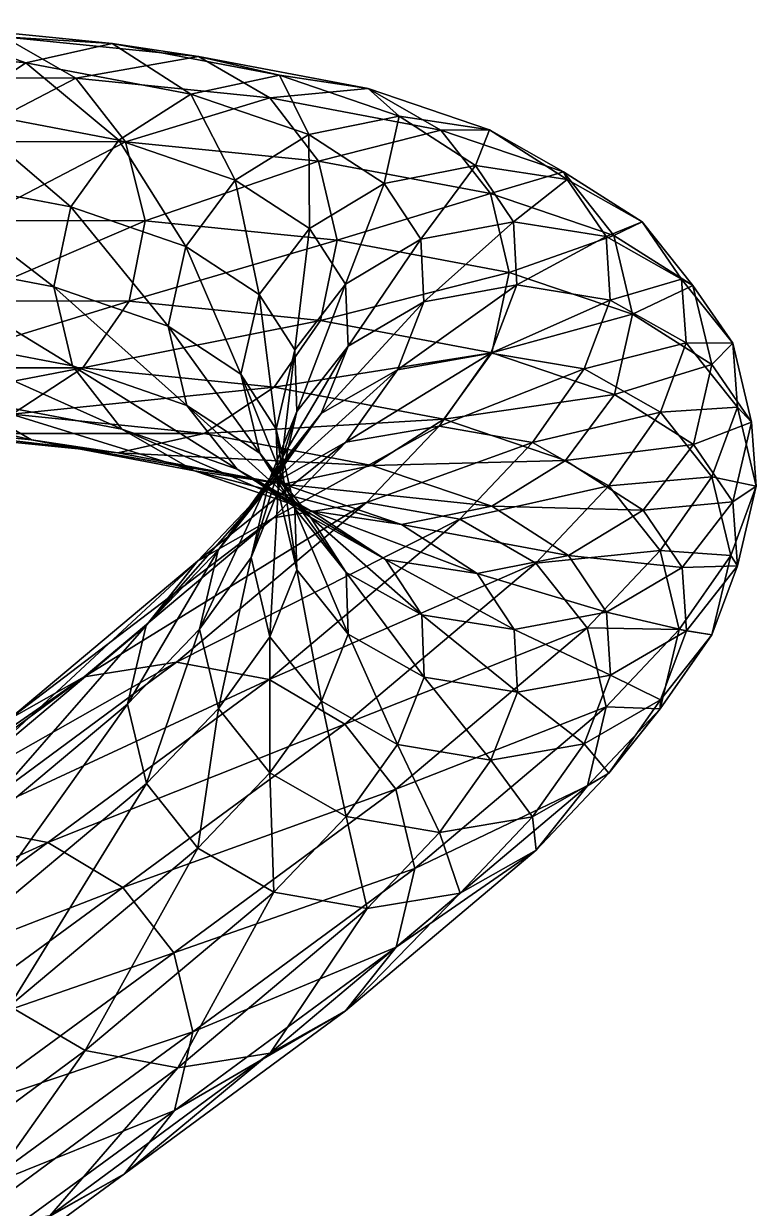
# Model space of a CAD drawing. Extents: x -22.3 to -17.22, y -32.43 to -24.22.
# Drawn here: x -18.915 to -17.219, y -26.959 to -24.217 of the extents above; entities that cross this region are included whole.
import ezdxf

# ---------------------------------------------------------------- set-up
doc = ezdxf.new("R2010")
doc.units = 0

msp = doc.modelspace()

# ---------------------------------------------------------------- linework, layer by layer
at = {"layer": 'Assistant_3D0', "color": 247}
for points in [[(-19.36492, -24.26116, 1.29302), (-18.90966, -24.30737, 2.57287), (-19.16369, -24.21661, 1.22485)], [(-18.71008, -24.26269, 2.49993), (-19.16369, -24.21661, 1.22485), (-18.90966, -24.30737, 2.57287)], [(-19.16369, -24.21661, 1.22485), (-18.71008, -24.26269, 2.49993), (-18.96105, -24.24719, 1.15478)], [(-18.90966, -24.30737, 2.57287), (-19.36492, -24.26116, 1.29302), (-19.07135, -24.41479, 2.62817)], [(-18.79376, -24.34301, 1.09472), (-19.19232, -24.34216, -0.17395), (-18.96105, -24.24719, 1.15478)], [(-18.96105, -24.24719, 1.15478), (-18.50994, -24.29284, 2.42303), (-18.79376, -24.34301, 1.09472)], [(-18.50994, -24.29284, 2.42303), (-18.96105, -24.24719, 1.15478), (-18.71008, -24.26269, 2.49993)], [(-18.90966, -24.30737, 2.57287), (-18.52783, -24.37988, 3.73876), (-18.71008, -24.26269, 2.49993)], [(-18.32305, -24.33599, 3.68121), (-18.71008, -24.26269, 2.49993), (-18.52783, -24.37988, 3.73876)], [(-18.71008, -24.26269, 2.49993), (-18.32305, -24.33599, 3.68121), (-18.50994, -24.29284, 2.42303)], [(-18.34503, -24.38848, 2.35583), (-18.79376, -24.34301, 1.09472), (-18.50994, -24.29284, 2.42303)], [(-18.50994, -24.29284, 2.42303), (-18.11779, -24.367, 3.61865), (-18.34503, -24.38848, 2.35583)], [(-18.11779, -24.367, 3.61865), (-18.50994, -24.29284, 2.42303), (-18.32305, -24.33599, 3.68121)], [(-19.07135, -24.41479, 2.62817), (-18.69427, -24.48657, 3.78039), (-18.90966, -24.30737, 2.57287)], [(-18.52783, -24.37988, 3.73876), (-18.90966, -24.30737, 2.57287), (-18.69427, -24.48657, 3.78039)], [(-19.19232, -24.34216, -0.17395), (-18.79376, -24.34301, 1.09472), (-19.07586, -24.48919, -0.20996)], [(-18.67907, -24.48992, 1.05169), (-19.07586, -24.48919, -0.20996), (-18.79376, -24.34301, 1.09472)], [(-18.79376, -24.34301, 1.09472), (-18.34503, -24.38848, 2.35583), (-18.67907, -24.48992, 1.05169)], [(-18.52783, -24.37988, 3.73876), (-18.25494, -24.47344, 4.90155), (-18.32305, -24.33599, 3.68121)], [(-18.04602, -24.43072, 4.8587), (-18.32305, -24.33599, 3.68121), (-18.25494, -24.47344, 4.90155)], [(-18.32305, -24.33599, 3.68121), (-18.04602, -24.43072, 4.8587), (-18.11779, -24.367, 3.61865)], [(-18.69427, -24.48657, 3.78039), (-18.42504, -24.57916, 4.9306), (-18.52783, -24.37988, 3.73876)], [(-18.25494, -24.47344, 4.90155), (-18.52783, -24.37988, 3.73876), (-18.42504, -24.57916, 4.9306)], [(-17.94921, -24.46325, 3.56237), (-18.34503, -24.38848, 2.35583), (-18.11779, -24.367, 3.61865)], [(-18.11779, -24.367, 3.61865), (-17.83679, -24.46264, 4.80981), (-17.94921, -24.46325, 3.56237)], [(-17.83679, -24.46264, 4.80981), (-18.11779, -24.367, 3.61865), (-18.04602, -24.43072, 4.8587)], [(-18.23272, -24.53503, 2.30572), (-18.67907, -24.48992, 1.05169), (-18.34503, -24.38848, 2.35583)], [(-18.34503, -24.38848, 2.35583), (-17.94921, -24.46325, 3.56237), (-18.23272, -24.53503, 2.30572)], [(-19.17932, -24.56939, 2.66046), (-18.8059, -24.64044, 3.80255), (-19.07135, -24.41479, 2.62817)], [(-18.69427, -24.48657, 3.78039), (-19.07135, -24.41479, 2.62817), (-18.8059, -24.64044, 3.80255)], [(-18.25494, -24.47344, 4.90155), (-18.08093, -24.5863, 6.0614), (-18.04602, -24.43072, 4.8587)], [(-17.86907, -24.54467, 6.03234), (-18.04602, -24.43072, 4.8587), (-18.08093, -24.5863, 6.0614)], [(-18.04602, -24.43072, 4.8587), (-17.86907, -24.54467, 6.03234), (-17.83679, -24.46264, 4.80981)], [(-17.83483, -24.61016, 3.51837), (-18.23272, -24.53503, 2.30572), (-17.94921, -24.46325, 3.56237)], [(-17.6654, -24.55957, 4.76385), (-17.94921, -24.46325, 3.56237), (-17.83679, -24.46264, 4.80981)], [(-17.94921, -24.46325, 3.56237), (-17.6654, -24.55957, 4.76385), (-17.83483, -24.61016, 3.51837)], [(-17.65692, -24.57763, 5.99645), (-17.83679, -24.46264, 4.80981), (-17.86907, -24.54467, 6.03234)], [(-17.83679, -24.46264, 4.80981), (-17.65692, -24.57763, 5.99645), (-17.6654, -24.55957, 4.76385)], [(-19.07586, -24.48919, -0.20996), (-18.67907, -24.48992, 1.05169), (-19.02893, -24.6723, -0.22436)], [(-18.63385, -24.67272, 1.03143), (-19.02893, -24.6723, -0.22436), (-18.67907, -24.48992, 1.05169)], [(-18.8059, -24.64044, 3.80255), (-18.53942, -24.73248, 4.94305), (-18.69427, -24.48657, 3.78039)], [(-18.42504, -24.57916, 4.9306), (-18.69427, -24.48657, 3.78039), (-18.53942, -24.73248, 4.94305)], [(-18.67907, -24.48992, 1.05169), (-18.23272, -24.53503, 2.30572), (-18.63385, -24.67272, 1.03143)], [(-18.42504, -24.57916, 4.9306), (-18.25366, -24.69104, 6.07818), (-18.25494, -24.47344, 4.90155)], [(-18.08093, -24.5863, 6.0614), (-18.25494, -24.47344, 4.90155), (-18.25366, -24.69104, 6.07818)], [(-18.18957, -24.71752, 2.27917), (-18.63385, -24.67272, 1.03143), (-18.23272, -24.53503, 2.30572)], [(-18.23272, -24.53503, 2.30572), (-17.83483, -24.61016, 3.51837), (-18.18957, -24.71752, 2.27917)], [(-18.08093, -24.5863, 6.0614), (-17.99542, -24.71588, 7.21777), (-17.86907, -24.54467, 6.03234)], [(-17.78118, -24.67535, 7.20147), (-17.86907, -24.54467, 6.03234), (-17.99542, -24.71588, 7.21777)], [(-17.86907, -24.54467, 6.03234), (-17.78118, -24.67535, 7.20147), (-17.65692, -24.57763, 5.99645)], [(-19.21691, -24.75482, 2.66448), (-18.84527, -24.82562, 3.80102), (-19.17932, -24.56939, 2.66046)], [(-18.8059, -24.64044, 3.80255), (-19.17932, -24.56939, 2.66046), (-18.84527, -24.82562, 3.80102)], [(-17.54937, -24.70697, 4.7257), (-17.83483, -24.61016, 3.51837), (-17.6654, -24.55957, 4.76385)], [(-17.6654, -24.55957, 4.76385), (-17.48333, -24.67535, 5.96014), (-17.54937, -24.70697, 4.7257)], [(-17.48333, -24.67535, 5.96014), (-17.6654, -24.55957, 4.76385), (-17.65692, -24.57763, 5.99645)], [(-18.53942, -24.73248, 4.94305), (-18.36987, -24.84368, 6.08154), (-18.42504, -24.57916, 4.9306)], [(-18.25366, -24.69104, 6.07818), (-18.42504, -24.57916, 4.9306), (-18.36987, -24.84368, 6.08154)], [(-18.25366, -24.69104, 6.07818), (-18.17004, -24.81964, 7.22308), (-18.08093, -24.5863, 6.0614)], [(-17.99542, -24.71588, 7.21777), (-18.08093, -24.5863, 6.0614), (-18.17004, -24.81964, 7.22308)], [(-17.56726, -24.70959, 7.17755), (-17.65692, -24.57763, 5.99645), (-17.78118, -24.67535, 7.20147)], [(-17.65692, -24.57763, 5.99645), (-17.56726, -24.70959, 7.17755), (-17.48333, -24.67535, 5.96014)], [(-17.79156, -24.79266, 3.49255), (-18.18957, -24.71752, 2.27917), (-17.83483, -24.61016, 3.51837)], [(-17.83483, -24.61016, 3.51837), (-17.54937, -24.70697, 4.7257), (-17.79156, -24.79266, 3.49255)], [(-18.84527, -24.82562, 3.80102), (-18.5802, -24.91729, 4.93634), (-18.8059, -24.64044, 3.80255)], [(-18.53942, -24.73248, 4.94305), (-18.8059, -24.64044, 3.80255), (-18.5802, -24.91729, 4.93634)], [(-19.02893, -24.6723, -0.22436), (-18.63385, -24.67272, 1.03143), (-19.06469, -24.85858, -0.21307)], [(-18.67071, -24.859, 1.03955), (-19.06469, -24.85858, -0.21307), (-18.63385, -24.67272, 1.03143)], [(-18.63385, -24.67272, 1.03143), (-18.18957, -24.71752, 2.27917), (-18.67071, -24.859, 1.03955)], [(-17.99542, -24.71588, 7.21777), (-17.98858, -24.86059, 8.37023), (-17.78118, -24.67535, 7.20147)], [(-17.77325, -24.82116, 8.36596), (-17.78118, -24.67535, 7.20147), (-17.98858, -24.86059, 8.37023)], [(-17.78118, -24.67535, 7.20147), (-17.77325, -24.82116, 8.36596), (-17.56726, -24.70959, 7.17755)], [(-17.39227, -24.80804, 7.1502), (-17.48333, -24.67535, 5.96014), (-17.56726, -24.70959, 7.17755)], [(-17.36614, -24.82312, 5.92761), (-17.54937, -24.70697, 4.7257), (-17.48333, -24.67535, 5.96014)], [(-17.48333, -24.67535, 5.96014), (-17.39227, -24.80804, 7.1502), (-17.36614, -24.82312, 5.92761)], [(-18.36987, -24.84368, 6.08154), (-18.28759, -24.97143, 7.2182), (-18.25366, -24.69104, 6.07818)], [(-18.17004, -24.81964, 7.22308), (-18.25366, -24.69104, 6.07818), (-18.28759, -24.97143, 7.2182)], [(-17.50579, -24.88946, 4.70043), (-17.79156, -24.79266, 3.49255), (-17.54937, -24.70697, 4.7257)], [(-17.55786, -24.85638, 8.35321), (-17.56726, -24.70959, 7.17755), (-17.77325, -24.82116, 8.36596)], [(-17.56726, -24.70959, 7.17755), (-17.55786, -24.85638, 8.35321), (-17.39227, -24.80804, 7.1502)], [(-17.54937, -24.70697, 4.7257), (-17.36614, -24.82312, 5.92761), (-17.50579, -24.88946, 4.70043)], [(-18.22772, -24.90356, 2.28363), (-18.67071, -24.859, 1.03955), (-18.18957, -24.71752, 2.27917)], [(-18.5802, -24.91729, 4.93634), (-18.41204, -25.02801, 6.07006), (-18.53942, -24.73248, 4.94305)], [(-18.36987, -24.84368, 6.08154), (-18.53942, -24.73248, 4.94305), (-18.41204, -25.02801, 6.07006)], [(-18.18957, -24.71752, 2.27917), (-17.79156, -24.79266, 3.49255), (-18.22772, -24.90356, 2.28363)], [(-18.17004, -24.81964, 7.22308), (-18.1643, -24.96319, 8.36535), (-17.99542, -24.71588, 7.21777)], [(-17.98858, -24.86059, 8.37023), (-17.99542, -24.71588, 7.21777), (-18.1643, -24.96319, 8.36535)], [(-18.84527, -24.82562, 3.80102), (-19.21691, -24.75482, 2.66448), (-18.80212, -25.00872, 3.77575)], [(-19.17419, -24.93792, 2.63867), (-18.80212, -25.00872, 3.77575), (-19.21691, -24.75482, 2.66448)], [(-17.83117, -24.97857, 3.49139), (-18.22772, -24.90356, 2.28363), (-17.79156, -24.79266, 3.49255)], [(-17.79156, -24.79266, 3.49255), (-17.50579, -24.88946, 4.70043), (-17.83117, -24.97857, 3.49139)], [(-18.28759, -24.97143, 7.2182), (-18.28271, -25.11431, 8.35241), (-18.17004, -24.81964, 7.22308)], [(-18.1643, -24.96319, 8.36535), (-18.17004, -24.81964, 7.22308), (-18.28271, -25.11431, 8.35241)], [(-17.83374, -24.97955, 9.52471), (-17.77325, -24.82116, 8.36596), (-18.04992, -25.0177, 9.51855)], [(-17.98858, -24.86059, 8.37023), (-18.04992, -25.0177, 9.51855), (-17.77325, -24.82116, 8.36596)], [(-17.77325, -24.82116, 8.36596), (-17.83374, -24.97955, 9.52471), (-17.55786, -24.85638, 8.35321)], [(-17.38189, -24.95593, 8.3341), (-17.39227, -24.80804, 7.1502), (-17.55786, -24.85638, 8.35321)], [(-17.39227, -24.80804, 7.1502), (-17.38189, -24.95593, 8.3341), (-17.2741, -24.95635, 7.1231)], [(-17.2741, -24.95635, 7.1231), (-17.36614, -24.82312, 5.92761), (-17.39227, -24.80804, 7.1502)], [(-18.5802, -24.91729, 4.93634), (-18.84527, -24.82562, 3.80102), (-18.53704, -25.10052, 4.91162)], [(-18.80212, -25.00872, 3.77575), (-18.53704, -25.10052, 4.91162), (-18.84527, -24.82562, 3.80102)], [(-18.41204, -25.02801, 6.07006), (-18.33032, -25.15551, 7.20202), (-18.36987, -24.84368, 6.08154)], [(-18.28759, -24.97143, 7.2182), (-18.36987, -24.84368, 6.08154), (-18.33032, -25.15551, 7.20202)], [(-17.32244, -25.00579, 5.90307), (-17.50579, -24.88946, 4.70043), (-17.36614, -24.82312, 5.92761)], [(-17.36614, -24.82312, 5.92761), (-17.2741, -24.95635, 7.1231), (-17.32244, -25.00579, 5.90307)], [(-19.06469, -24.85858, -0.21307), (-18.67071, -24.859, 1.03955), (-19.17248, -25.01318, -0.17968)], [(-18.77825, -25.01361, 1.07263), (-19.17248, -25.01318, -0.17968), (-18.67071, -24.859, 1.03955)], [(-18.67071, -24.859, 1.03955), (-18.22772, -24.90356, 2.28363), (-18.77825, -25.01361, 1.07263)], [(-18.04992, -25.0177, 9.51855), (-17.98858, -24.86059, 8.37023), (-18.22613, -25.1195, 9.50402)], [(-18.1643, -24.96319, 8.36535), (-18.22613, -25.1195, 9.50402), (-17.98858, -24.86059, 8.37023)], [(-17.61791, -25.01586, 9.52215), (-17.55786, -24.85638, 8.35321), (-17.83374, -24.97955, 9.52471)], [(-17.55786, -24.85638, 8.35321), (-17.61791, -25.01586, 9.52215), (-17.38189, -24.95593, 8.3341)], [(-18.33538, -25.05816, 2.31616), (-18.77825, -25.01361, 1.07263), (-18.22772, -24.90356, 2.28363)], [(-18.22772, -24.90356, 2.28363), (-17.83117, -24.97857, 3.49139), (-18.33538, -25.05816, 2.31616)], [(-17.5473, -25.07495, 4.69427), (-17.83117, -24.97857, 3.49139), (-17.50579, -24.88946, 4.70043)], [(-17.50579, -24.88946, 4.70043), (-17.32244, -25.00579, 5.90307), (-17.5473, -25.07495, 4.69427)], [(-18.41204, -25.02801, 6.07006), (-18.5802, -24.91729, 4.93634), (-18.36859, -25.21124, 6.04577)], [(-18.53704, -25.10052, 4.91162), (-18.36859, -25.21124, 6.04577), (-18.5802, -24.91729, 4.93634)], [(-18.80212, -25.00872, 3.77575), (-19.17419, -24.93792, 2.63867), (-18.68774, -25.15563, 3.73175)], [(-19.06188, -25.08459, 2.58837), (-18.68774, -25.15563, 3.73175), (-19.17419, -24.93792, 2.63867)], [(-17.44152, -25.11614, 9.51074), (-17.38189, -24.95593, 8.3341), (-17.61791, -25.01586, 9.52215)], [(-17.38189, -24.95593, 8.3341), (-17.44152, -25.11614, 9.51074), (-17.26318, -25.10467, 8.31176)], [(-17.26318, -25.10467, 8.31176), (-17.2741, -24.95635, 7.1231), (-17.38189, -24.95593, 8.3341)], [(-17.23022, -25.13903, 7.09893), (-17.32244, -25.00579, 5.90307), (-17.2741, -24.95635, 7.1231)], [(-17.2741, -24.95635, 7.1231), (-17.26318, -25.10467, 8.31176), (-17.23022, -25.13903, 7.09893)], [(-18.22613, -25.1195, 9.50402), (-18.1643, -24.96319, 8.36535), (-18.34503, -25.26965, 9.48388)], [(-18.28271, -25.11431, 8.35241), (-18.34503, -25.26965, 9.48388), (-18.1643, -24.96319, 8.36535)], [(-17.94293, -25.1325, 3.51348), (-18.33538, -25.05816, 2.31616), (-17.83117, -24.97857, 3.49139)], [(-18.33032, -25.15551, 7.20202), (-18.32586, -25.29797, 8.33227), (-18.28759, -24.97143, 7.2182)], [(-18.28271, -25.11431, 8.35241), (-18.28759, -24.97143, 7.2182), (-18.32586, -25.29797, 8.33227)], [(-17.95343, -25.14837, 10.67816), (-17.83374, -24.97955, 9.52471), (-18.16943, -25.18554, 10.66192)], [(-18.04992, -25.0177, 9.51855), (-18.16943, -25.18554, 10.66192), (-17.83374, -24.97955, 9.52471)], [(-17.83374, -24.97955, 9.52471), (-17.95343, -25.14837, 10.67816), (-17.61791, -25.01586, 9.52215)], [(-17.83117, -24.97857, 3.49139), (-17.5473, -25.07495, 4.69427), (-17.94293, -25.1325, 3.51348)], [(-19.17248, -25.01318, -0.17968), (-18.77825, -25.01361, 1.07263), (-19.33587, -25.12048, -0.12927)], [(-18.9411, -25.12103, 1.12561), (-19.33587, -25.12048, -0.12927), (-18.77825, -25.01361, 1.07263)], [(-18.77825, -25.01361, 1.07263), (-18.33538, -25.05816, 2.31616), (-18.9411, -25.12103, 1.12561)], [(-18.53704, -25.10052, 4.91162), (-18.80212, -25.00872, 3.77575), (-18.42095, -25.24786, 4.87335)], [(-18.68774, -25.15563, 3.73175), (-18.42095, -25.24786, 4.87335), (-18.80212, -25.00872, 3.77575)], [(-17.36474, -25.19085, 5.89184), (-17.5473, -25.07495, 4.69427), (-17.32244, -25.00579, 5.90307)], [(-17.32244, -25.00579, 5.90307), (-17.23022, -25.13903, 7.09893), (-17.36474, -25.19085, 5.89184)], [(-19.06188, -25.08459, 2.58837), (-19.51171, -25.03906, 1.32373), (-18.89709, -25.18023, 2.52117)], [(-19.34466, -25.135, 1.26385), (-18.89709, -25.18023, 2.52117), (-19.51171, -25.03906, 1.32373)], [(-18.33032, -25.15551, 7.20202), (-18.41204, -25.02801, 6.07006), (-18.28704, -25.33892, 7.17816)], [(-18.36859, -25.21124, 6.04577), (-18.28704, -25.33892, 7.17816), (-18.41204, -25.02801, 6.07006)], [(-18.16943, -25.18554, 10.66192), (-18.04992, -25.0177, 9.51855), (-18.3457, -25.28613, 10.63916)], [(-18.22613, -25.1195, 9.50402), (-18.3457, -25.28613, 10.63916), (-18.04992, -25.0177, 9.51855)], [(-17.73748, -25.18597, 10.68426), (-17.61791, -25.01586, 9.52215), (-17.95343, -25.14837, 10.67816)], [(-17.61791, -25.01586, 9.52215), (-17.73748, -25.18597, 10.68426), (-17.44152, -25.11614, 9.51074)], [(-18.49737, -25.16571, 2.37133), (-18.9411, -25.12103, 1.12561), (-18.33538, -25.05816, 2.31616)], [(-18.33538, -25.05816, 2.31616), (-17.94293, -25.1325, 3.51348), (-18.49737, -25.16571, 2.37133)], [(-18.68774, -25.15563, 3.73175), (-19.06188, -25.08459, 2.58837), (-18.51928, -25.25201, 3.67547)], [(-18.89709, -25.18023, 2.52117), (-18.51928, -25.25201, 3.67547), (-19.06188, -25.08459, 2.58837)], [(-17.66137, -25.22814, 4.7066), (-17.94293, -25.1325, 3.51348), (-17.5473, -25.07495, 4.69427)], [(-17.5473, -25.07495, 4.69427), (-17.36474, -25.19085, 5.89184), (-17.66137, -25.22814, 4.7066)], [(-18.9411, -25.12103, 1.12561), (-18.49737, -25.16571, 2.37133), (-19.1419, -25.16516, 1.19348)], [(-18.36859, -25.21124, 6.04577), (-18.53704, -25.10052, 4.91162), (-18.25128, -25.359, 6.01324)], [(-18.42095, -25.24786, 4.87335), (-18.25128, -25.359, 6.01324), (-18.53704, -25.10052, 4.91162)], [(-18.3457, -25.28613, 10.63916), (-18.22613, -25.1195, 9.50402), (-18.46441, -25.43566, 10.61291)], [(-18.34503, -25.26965, 9.48388), (-18.46441, -25.43566, 10.61291), (-18.22613, -25.1195, 9.50402)], [(-18.34503, -25.26965, 9.48388), (-18.28271, -25.11431, 8.35241), (-18.3883, -25.45288, 9.46014)], [(-18.32586, -25.29797, 8.33227), (-18.3883, -25.45288, 9.46014), (-18.28271, -25.11431, 8.35241)], [(-17.56109, -25.28692, 10.67968), (-17.44152, -25.11614, 9.51074), (-17.73748, -25.18597, 10.68426)], [(-17.44152, -25.11614, 9.51074), (-17.56109, -25.28692, 10.67968), (-17.32269, -25.26544, 9.49285)], [(-17.32269, -25.26544, 9.49285), (-17.26318, -25.10467, 8.31176), (-17.44152, -25.11614, 9.51074)], [(-17.26318, -25.10467, 8.31176), (-17.32269, -25.26544, 9.49285), (-17.21948, -25.28735, 8.28814)], [(-17.21948, -25.28735, 8.28814), (-17.23022, -25.13903, 7.09893), (-17.26318, -25.10467, 8.31176)], [(-18.89709, -25.18023, 2.52117), (-19.34466, -25.135, 1.26385), (-18.69665, -25.21002, 2.44366)], [(-19.1419, -25.16516, 1.19348), (-18.69665, -25.21002, 2.44366), (-19.34466, -25.135, 1.26385)], [(-18.10937, -25.23919, 3.55523), (-18.49737, -25.16571, 2.37133), (-17.94293, -25.1325, 3.51348)], [(-18.12115, -25.32519, 11.82458), (-17.95343, -25.14837, 10.67816), (-18.33679, -25.36108, 11.80029)], [(-18.16943, -25.18554, 10.66192), (-18.33679, -25.36108, 11.80029), (-17.95343, -25.14837, 10.67816)], [(-17.95343, -25.14837, 10.67816), (-18.12115, -25.32519, 11.82458), (-17.73748, -25.18597, 10.68426)], [(-17.94293, -25.1325, 3.51348), (-17.66137, -25.22814, 4.7066), (-18.10937, -25.23919, 3.55523)], [(-17.27355, -25.32366, 7.08331), (-17.36474, -25.19085, 5.89184), (-17.23022, -25.13903, 7.09893)], [(-17.23022, -25.13903, 7.09893), (-17.21948, -25.28735, 8.28814), (-17.27355, -25.32366, 7.08331)], [(-18.69665, -25.21002, 2.44366), (-19.1419, -25.16516, 1.19348), (-18.49737, -25.16571, 2.37133)], [(-18.49737, -25.16571, 2.37133), (-18.10937, -25.23919, 3.55523), (-18.69665, -25.21002, 2.44366)], [(-18.42095, -25.24786, 4.87335), (-18.68774, -25.15563, 3.73175), (-18.24951, -25.3449, 4.82739)], [(-18.51928, -25.25201, 3.67547), (-18.24951, -25.3449, 4.82739), (-18.68774, -25.15563, 3.73175)], [(-18.32586, -25.29797, 8.33227), (-18.33032, -25.15551, 7.20202), (-18.28247, -25.48132, 8.30908)], [(-18.28704, -25.33892, 7.17816), (-18.28247, -25.48132, 8.30908), (-18.33032, -25.15551, 7.20202)], [(-18.51928, -25.25201, 3.67547), (-18.89709, -25.18023, 2.52117), (-18.31384, -25.28259, 3.61236)], [(-18.69665, -25.21002, 2.44366), (-18.31384, -25.28259, 3.61236), (-18.89709, -25.18023, 2.52117)], [(-18.33679, -25.36108, 11.80029), (-18.16943, -25.18554, 10.66192), (-18.51257, -25.46093, 11.77026)], [(-18.3457, -25.28613, 10.63916), (-18.51257, -25.46093, 11.77026), (-18.16943, -25.18554, 10.66192)], [(-17.90563, -25.36376, 11.83886), (-17.73748, -25.18597, 10.68426), (-18.12115, -25.32519, 11.82458)], [(-17.73748, -25.18597, 10.68426), (-17.90563, -25.36376, 11.83886), (-17.56109, -25.28692, 10.67968)], [(-17.48107, -25.34338, 5.8952), (-17.66137, -25.22814, 4.7066), (-17.36474, -25.19085, 5.89184)], [(-17.36474, -25.19085, 5.89184), (-17.27355, -25.32366, 7.08331), (-17.48107, -25.34338, 5.8952)], [(-18.31384, -25.28259, 3.61236), (-18.69665, -25.21002, 2.44366), (-18.10937, -25.23919, 3.55523)], [(-18.28704, -25.33892, 7.17816), (-18.36859, -25.21124, 6.04577), (-18.16876, -25.48706, 7.15087)], [(-18.25128, -25.359, 6.01324), (-18.16876, -25.48706, 7.15087), (-18.36859, -25.21124, 6.04577)], [(-17.83148, -25.33398, 4.73547), (-18.10937, -25.23919, 3.55523), (-17.66137, -25.22814, 4.7066)], [(-17.66137, -25.22814, 4.7066), (-17.48107, -25.34338, 5.8952), (-17.83148, -25.33398, 4.73547)], [(-18.24951, -25.3449, 4.82739), (-18.51928, -25.25201, 3.67547), (-18.04028, -25.37646, 4.77795)], [(-18.31384, -25.28259, 3.61236), (-18.04028, -25.37646, 4.77795), (-18.51928, -25.25201, 3.67547)], [(-18.25128, -25.359, 6.01324), (-18.42095, -25.24786, 4.87335), (-18.07769, -25.4569, 5.9768)], [(-18.24951, -25.3449, 4.82739), (-18.07769, -25.4569, 5.9768), (-18.42095, -25.24786, 4.87335)], [(-18.10937, -25.23919, 3.55523), (-17.83148, -25.33398, 4.73547), (-18.31384, -25.28259, 3.61236)], [(-18.51257, -25.46093, 11.77026), (-18.3457, -25.28613, 10.63916), (-18.63104, -25.60968, 11.73858)], [(-18.46441, -25.43566, 10.61291), (-18.63104, -25.60968, 11.73858), (-18.3457, -25.28613, 10.63916)], [(-18.46441, -25.43566, 10.61291), (-18.34503, -25.26965, 9.48388), (-18.50769, -25.61834, 10.58581)], [(-18.3883, -25.45288, 9.46014), (-18.50769, -25.61834, 10.58581), (-18.34503, -25.26965, 9.48388)], [(-18.04028, -25.37646, 4.77795), (-18.31384, -25.28259, 3.61236), (-17.83148, -25.33398, 4.73547)], [(-17.72937, -25.46557, 11.84027), (-17.56109, -25.28692, 10.67968), (-17.90563, -25.36376, 11.83886)], [(-17.56109, -25.28692, 10.67968), (-17.72937, -25.46557, 11.84027), (-17.44226, -25.43652, 10.66571)], [(-17.44226, -25.43652, 10.66571), (-17.32269, -25.26544, 9.49285), (-17.56109, -25.28692, 10.67968)], [(-17.32269, -25.26544, 9.49285), (-17.44226, -25.43652, 10.66571), (-17.27868, -25.44812, 9.46978)], [(-17.27868, -25.44812, 9.46978), (-17.21948, -25.28735, 8.28814), (-17.32269, -25.26544, 9.49285)], [(-17.21948, -25.28735, 8.28814), (-17.27868, -25.44812, 9.46978), (-17.26306, -25.47174, 8.26843)], [(-17.26306, -25.47174, 8.26843), (-17.27355, -25.32366, 7.08331), (-17.21948, -25.28735, 8.28814)], [(-18.3883, -25.45288, 9.46014), (-18.32586, -25.29797, 8.33227), (-18.34484, -25.63623, 9.43737)], [(-18.28247, -25.48132, 8.30908), (-18.34484, -25.63623, 9.43737), (-18.32586, -25.29797, 8.33227)], [(-18.56103, -25.69519, 14.09771), (-18.12115, -25.32519, 11.82458), (-18.77502, -25.72924, 14.06066)], [(-18.33679, -25.36108, 11.80029), (-18.77502, -25.72924, 14.06066), (-18.12115, -25.32519, 11.82458)], [(-18.12115, -25.32519, 11.82458), (-18.56103, -25.69519, 14.09771), (-17.90563, -25.36376, 11.83886)], [(-18.28247, -25.48132, 8.30908), (-18.28704, -25.33892, 7.17816), (-18.16375, -25.63006, 8.28662)], [(-18.16876, -25.48706, 7.15087), (-18.16375, -25.63006, 8.28662), (-18.28704, -25.33892, 7.17816)], [(-17.83148, -25.33398, 4.73547), (-17.6538, -25.44824, 5.91168), (-18.04028, -25.37646, 4.77795)], [(-17.6538, -25.44824, 5.91168), (-17.83148, -25.33398, 4.73547), (-17.48107, -25.34338, 5.8952)], [(-17.48107, -25.34338, 5.8952), (-17.39111, -25.47546, 7.078), (-17.6538, -25.44824, 5.91168)], [(-17.39111, -25.47546, 7.078), (-17.48107, -25.34338, 5.8952), (-17.27355, -25.32366, 7.08331)], [(-17.27355, -25.32366, 7.08331), (-17.26306, -25.47174, 8.26843), (-17.39111, -25.47546, 7.078)], [(-18.77502, -25.72924, 14.06066), (-18.33679, -25.36108, 11.80029), (-18.94934, -25.82745, 14.01977)], [(-18.51257, -25.46093, 11.77026), (-18.94934, -25.82745, 14.01977), (-18.33679, -25.36108, 11.80029)], [(-18.34698, -25.73541, 14.12396), (-17.90563, -25.36376, 11.83886), (-18.56103, -25.69519, 14.09771)], [(-17.90563, -25.36376, 11.83886), (-18.34698, -25.73541, 14.12396), (-17.72937, -25.46557, 11.84027)], [(-18.16876, -25.48706, 7.15087), (-18.25128, -25.359, 6.01324), (-17.99377, -25.58569, 7.12353)], [(-18.07769, -25.4569, 5.9768), (-17.99377, -25.58569, 7.12353), (-18.25128, -25.359, 6.01324)], [(-18.07769, -25.4569, 5.9768), (-18.24951, -25.3449, 4.82739), (-17.86572, -25.48956, 5.94049)], [(-18.04028, -25.37646, 4.77795), (-17.86572, -25.48956, 5.94049), (-18.24951, -25.3449, 4.82739)], [(-17.86572, -25.48956, 5.94049), (-18.04028, -25.37646, 4.77795), (-17.6538, -25.44824, 5.91168)], [(-18.63104, -25.60968, 11.73858), (-18.46441, -25.43566, 10.61291), (-18.67419, -25.79193, 11.70855)], [(-18.50769, -25.61834, 10.58581), (-18.67419, -25.79193, 11.70855), (-18.46441, -25.43566, 10.61291)], [(-18.50769, -25.61834, 10.58581), (-18.3883, -25.45288, 9.46014), (-18.46411, -25.80187, 10.56347)], [(-18.34484, -25.63623, 9.43737), (-18.46411, -25.80187, 10.56347), (-18.3883, -25.45288, 9.46014)], [(-17.6538, -25.44824, 5.91168), (-17.56585, -25.57922, 7.08343), (-17.86572, -25.48956, 5.94049)], [(-17.61053, -25.61572, 11.82977), (-17.44226, -25.43652, 10.66571), (-17.72937, -25.46557, 11.84027)], [(-17.56585, -25.57922, 7.08343), (-17.6538, -25.44824, 5.91168), (-17.39111, -25.47546, 7.078)], [(-17.44226, -25.43652, 10.66571), (-17.61053, -25.61572, 11.82977), (-17.39813, -25.61932, 10.64306)], [(-17.39813, -25.61932, 10.64306), (-17.27868, -25.44812, 9.46978), (-17.44226, -25.43652, 10.66571)], [(-17.27868, -25.44812, 9.46978), (-17.39813, -25.61932, 10.64306), (-17.32257, -25.63201, 9.44622)], [(-17.32257, -25.63201, 9.44622), (-17.26306, -25.47174, 8.26843), (-17.27868, -25.44812, 9.46978)], [(-18.94934, -25.82745, 14.01977), (-18.51257, -25.46093, 11.77026), (-19.06665, -25.97491, 13.97967)], [(-18.63104, -25.60968, 11.73858), (-19.06665, -25.97491, 13.97967), (-18.51257, -25.46093, 11.77026)], [(-18.17181, -25.83843, 14.13458), (-17.72937, -25.46557, 11.84027), (-18.34698, -25.73541, 14.12396)], [(-17.72937, -25.46557, 11.84027), (-18.17181, -25.83843, 14.13458), (-17.61053, -25.61572, 11.82977)], [(-17.99377, -25.58569, 7.12353), (-18.07769, -25.4569, 5.9768), (-17.77954, -25.61932, 7.09924)], [(-17.86572, -25.48956, 5.94049), (-17.77954, -25.61932, 7.09924), (-18.07769, -25.4569, 5.9768)], [(-17.39111, -25.47546, 7.078), (-17.38134, -25.62268, 8.25531), (-17.56585, -25.57922, 7.08343)], [(-17.38134, -25.62268, 8.25531), (-17.39111, -25.47546, 7.078), (-17.26306, -25.47174, 8.26843)], [(-17.26306, -25.47174, 8.26843), (-17.32257, -25.63201, 9.44622), (-17.38134, -25.62268, 8.25531)], [(-18.34484, -25.63623, 9.43737), (-18.28247, -25.48132, 8.30908), (-18.22589, -25.7854, 9.41937)], [(-18.16375, -25.63006, 8.28662), (-18.22589, -25.7854, 9.41937), (-18.28247, -25.48132, 8.30908)], [(-18.16375, -25.63006, 8.28662), (-18.16876, -25.48706, 7.15087), (-17.98773, -25.72955, 8.26763)], [(-17.99377, -25.58569, 7.12353), (-17.98773, -25.72955, 8.26763), (-18.16876, -25.48706, 7.15087)], [(-17.77954, -25.61932, 7.09924), (-17.86572, -25.48956, 5.94049), (-17.56585, -25.57922, 7.08343)], [(-17.98773, -25.72955, 8.26763), (-17.99377, -25.58569, 7.12353), (-17.77227, -25.76428, 8.25433)], [(-17.77954, -25.61932, 7.09924), (-17.77227, -25.76428, 8.25433), (-17.99377, -25.58569, 7.12353)], [(-17.56585, -25.57922, 7.08343), (-17.55718, -25.72534, 8.25054), (-17.77954, -25.61932, 7.09924)], [(-17.55718, -25.72534, 8.25054), (-17.56585, -25.57922, 7.08343), (-17.38134, -25.62268, 8.25531)], [(-19.06665, -25.97491, 13.97967), (-18.63104, -25.60968, 11.73858), (-19.10925, -26.15661, 13.94549)], [(-18.67419, -25.79193, 11.70855), (-19.10925, -26.15661, 13.94549), (-18.63104, -25.60968, 11.73858)], [(-18.67419, -25.79193, 11.70855), (-18.50769, -25.61834, 10.58581), (-18.63073, -25.97558, 11.68646)], [(-18.46411, -25.80187, 10.56347), (-18.63073, -25.97558, 11.68646), (-18.50769, -25.61834, 10.58581)], [(-18.05383, -25.98931, 14.12939), (-17.61053, -25.61572, 11.82977), (-18.17181, -25.83843, 14.13458)], [(-17.61053, -25.61572, 11.82977), (-18.05383, -25.98931, 14.12939), (-17.56671, -25.79852, 11.80743)], [(-17.56671, -25.79852, 11.80743), (-17.39813, -25.61932, 10.64306), (-17.61053, -25.61572, 11.82977)], [(-18.46411, -25.80187, 10.56347), (-18.34484, -25.63623, 9.43737), (-18.34527, -25.95141, 10.54925)], [(-18.22589, -25.7854, 9.41937), (-18.34527, -25.95141, 10.54925), (-18.34484, -25.63623, 9.43737)], [(-18.22589, -25.7854, 9.41937), (-18.16375, -25.63006, 8.28662), (-18.04949, -25.88568, 9.40808)], [(-17.98773, -25.72955, 8.26763), (-18.04949, -25.88568, 9.40808), (-18.16375, -25.63006, 8.28662)], [(-17.77227, -25.76428, 8.25433), (-17.77954, -25.61932, 7.09924), (-17.55718, -25.72534, 8.25054)], [(-17.39813, -25.61932, 10.64306), (-17.56671, -25.79852, 11.80743), (-17.44183, -25.80285, 10.61614)], [(-17.38134, -25.62268, 8.25531), (-17.4414, -25.78216, 9.42596), (-17.55718, -25.72534, 8.25054)], [(-17.44183, -25.80285, 10.61614), (-17.32257, -25.63201, 9.44622), (-17.39813, -25.61932, 10.64306)], [(-17.32257, -25.63201, 9.44622), (-17.44183, -25.80285, 10.61614), (-17.4414, -25.78216, 9.42596)], [(-17.4414, -25.78216, 9.42596), (-17.38134, -25.62268, 8.25531), (-17.32257, -25.63201, 9.44622)], [(-19.0708, -26.07128, 16.3399), (-18.56103, -25.69519, 14.09771), (-19.28265, -26.10406, 16.2962)], [(-18.77502, -25.72924, 14.06066), (-19.28265, -26.10406, 16.2962), (-18.56103, -25.69519, 14.09771)], [(-18.56103, -25.69519, 14.09771), (-19.0708, -26.07128, 16.3399), (-18.34698, -25.73541, 14.12396)], [(-17.55718, -25.72534, 8.25054), (-17.61779, -25.88385, 9.41168), (-17.77227, -25.76428, 8.25433)], [(-17.61779, -25.88385, 9.41168), (-17.55718, -25.72534, 8.25054), (-17.4414, -25.78216, 9.42596)], [(-19.28265, -26.10406, 16.2962), (-18.77502, -25.72924, 14.06066), (-19.45532, -26.20129, 16.24926)], [(-18.94934, -25.82745, 14.01977), (-19.45532, -26.20129, 16.24926), (-18.77502, -25.72924, 14.06066)], [(-18.8587, -26.1126, 16.37261), (-18.34698, -25.73541, 14.12396), (-19.0708, -26.07128, 16.3399)], [(-18.34698, -25.73541, 14.12396), (-18.8587, -26.1126, 16.37261), (-18.17181, -25.83843, 14.13458)], [(-18.04949, -25.88568, 9.40808), (-17.98773, -25.72955, 8.26763), (-17.83343, -25.92156, 9.40484)], [(-17.77227, -25.76428, 8.25433), (-17.83343, -25.92156, 9.40484), (-17.98773, -25.72955, 8.26763)], [(-17.83343, -25.92156, 9.40484), (-17.77227, -25.76428, 8.25433), (-17.61779, -25.88385, 9.41168)], [(-17.4414, -25.78216, 9.42596), (-17.56066, -25.95227, 10.58984), (-17.61779, -25.88385, 9.41168)], [(-17.56066, -25.95227, 10.58984), (-17.4414, -25.78216, 9.42596), (-17.44183, -25.80285, 10.61614)], [(-19.10925, -26.15661, 13.94549), (-18.67419, -25.79193, 11.70855), (-19.06567, -26.34027, 13.92437)], [(-18.63073, -25.97558, 11.68646), (-19.06567, -26.34027, 13.92437), (-18.67419, -25.79193, 11.70855)], [(-18.63073, -25.97558, 11.68646), (-18.46411, -25.80187, 10.56347), (-18.51177, -26.12573, 11.67584)], [(-18.34527, -25.95141, 10.54925), (-18.51177, -26.12573, 11.67584), (-18.46411, -25.80187, 10.56347)], [(-18.34527, -25.95141, 10.54925), (-18.22589, -25.7854, 9.41937), (-18.16888, -26.05242, 10.54473)], [(-18.04949, -25.88568, 9.40808), (-18.16888, -26.05242, 10.54473), (-18.22589, -25.7854, 9.41937)], [(-18.00982, -26.17236, 14.10772), (-17.56671, -25.79852, 11.80743), (-18.05383, -25.98931, 14.12939)], [(-17.56671, -25.79852, 11.80743), (-18.00982, -26.17236, 14.10772), (-17.61029, -25.98162, 11.77783)], [(-17.61029, -25.98162, 11.77783), (-17.44183, -25.80285, 10.61614), (-17.56671, -25.79852, 11.80743)], [(-17.44183, -25.80285, 10.61614), (-17.61029, -25.98162, 11.77783), (-17.56066, -25.95227, 10.58984)], [(-18.68505, -26.21649, 16.38812), (-18.17181, -25.83843, 14.13458), (-18.8587, -26.1126, 16.37261)], [(-18.17181, -25.83843, 14.13458), (-18.68505, -26.21649, 16.38812), (-18.05383, -25.98931, 14.12939)], [(-18.16888, -26.05242, 10.54473), (-18.04949, -25.88568, 9.40808), (-17.95281, -26.08953, 10.55059)], [(-17.83343, -25.92156, 9.40484), (-17.95281, -26.08953, 10.55059), (-18.04949, -25.88568, 9.40808)], [(-17.61779, -25.88385, 9.41168), (-17.73706, -26.05297, 10.56726), (-17.83343, -25.92156, 9.40484)], [(-17.73706, -26.05297, 10.56726), (-17.61779, -25.88385, 9.41168), (-17.56066, -25.95227, 10.58984)], [(-17.95281, -26.08953, 10.55059), (-17.83343, -25.92156, 9.40484), (-17.73706, -26.05297, 10.56726)], [(-18.51177, -26.12573, 11.67584), (-18.34527, -25.95141, 10.54925), (-18.33563, -26.22753, 11.67742)], [(-18.16888, -26.05242, 10.54473), (-18.33563, -26.22753, 11.67742), (-18.34527, -25.95141, 10.54925)], [(-17.56066, -25.95227, 10.58984), (-17.72869, -26.13037, 11.74584), (-17.73706, -26.05297, 10.56726)], [(-17.72869, -26.13037, 11.74584), (-17.56066, -25.95227, 10.58984), (-17.61029, -25.98162, 11.77783)], [(-19.06567, -26.34027, 13.92437), (-18.63073, -25.97558, 11.68646), (-18.94738, -26.49121, 13.91906)], [(-18.51177, -26.12573, 11.67584), (-18.94738, -26.49121, 13.91906), (-18.63073, -25.97558, 11.68646)], [(-18.5675, -26.36791, 16.38586), (-18.05383, -25.98931, 14.12939), (-18.68505, -26.21649, 16.38812)], [(-18.05383, -25.98931, 14.12939), (-18.5675, -26.36791, 16.38586), (-18.00982, -26.17236, 14.10772)], [(-17.61029, -25.98162, 11.77783), (-18.05267, -26.35479, 14.07379), (-17.72869, -26.13037, 11.74584)], [(-18.05267, -26.35479, 14.07379), (-17.61029, -25.98162, 11.77783), (-18.00982, -26.17236, 14.10772)], [(-18.33563, -26.22753, 11.67742), (-18.16888, -26.05242, 10.54473), (-18.12017, -26.26556, 11.6911)], [(-17.95281, -26.08953, 10.55059), (-18.12017, -26.26556, 11.6911), (-18.16888, -26.05242, 10.54473)], [(-17.73706, -26.05297, 10.56726), (-17.90478, -26.23004, 11.71582), (-17.95281, -26.08953, 10.55059)], [(-17.90478, -26.23004, 11.71582), (-17.73706, -26.05297, 10.56726), (-17.72869, -26.13037, 11.74584)], [(-19.0708, -26.07128, 16.3399), (-19.56829, -26.43621, 18.54791), (-18.8587, -26.1126, 16.37261)], [(-18.12017, -26.26556, 11.6911), (-17.95281, -26.08953, 10.55059), (-17.90478, -26.23004, 11.71582)], [(-19.35742, -26.47766, 18.58074), (-18.8587, -26.1126, 16.37261), (-19.56829, -26.43621, 18.54791)], [(-18.8587, -26.1126, 16.37261), (-19.35742, -26.47766, 18.58074), (-18.68505, -26.21649, 16.38812)], [(-18.94738, -26.49121, 13.91906), (-18.51177, -26.12573, 11.67584), (-18.77252, -26.59442, 13.92956)], [(-18.33563, -26.22753, 11.67742), (-18.77252, -26.59442, 13.92956), (-18.51177, -26.12573, 11.67584)], [(-17.72869, -26.13037, 11.74584), (-18.17016, -26.50238, 14.03375), (-17.90478, -26.23004, 11.71582)], [(-18.17016, -26.50238, 14.03375), (-17.72869, -26.13037, 11.74584), (-18.05267, -26.35479, 14.07379)], [(-18.52362, -26.55102, 16.36492), (-18.00982, -26.17236, 14.10772), (-18.5675, -26.36791, 16.38586)], [(-18.00982, -26.17236, 14.10772), (-18.52362, -26.55102, 16.36492), (-18.05267, -26.35479, 14.07379)], [(-19.18438, -26.58184, 18.59667), (-18.68505, -26.21649, 16.38812), (-19.35742, -26.47766, 18.58074)], [(-18.68505, -26.21649, 16.38812), (-19.18438, -26.58184, 18.59667), (-18.5675, -26.36791, 16.38586)], [(-18.77252, -26.59442, 13.92956), (-18.33563, -26.22753, 11.67742), (-18.55841, -26.63421, 13.95507)], [(-18.12017, -26.26556, 11.6911), (-18.55841, -26.63421, 13.95507), (-18.33563, -26.22753, 11.67742)], [(-17.90478, -26.23004, 11.71582), (-18.34472, -26.60058, 13.99255), (-18.12017, -26.26556, 11.6911)], [(-18.34472, -26.60058, 13.99255), (-17.90478, -26.23004, 11.71582), (-18.17016, -26.50238, 14.03375)], [(-18.55841, -26.63421, 13.95507), (-18.12017, -26.26556, 11.6911), (-18.34472, -26.60058, 13.99255)], [(-18.05267, -26.35479, 14.07379), (-18.56579, -26.73297, 16.32916), (-18.17016, -26.50238, 14.03375)], [(-18.56579, -26.73297, 16.32916), (-18.05267, -26.35479, 14.07379), (-18.52362, -26.55102, 16.36492)], [(-19.06744, -26.73352, 18.59484), (-18.5675, -26.36791, 16.38586), (-19.18438, -26.58184, 18.59667)], [(-18.5675, -26.36791, 16.38586), (-19.06744, -26.73352, 18.59484), (-18.52362, -26.55102, 16.36492)], [(-18.77252, -26.59442, 13.92956), (-19.27862, -26.96856, 16.16143), (-18.94738, -26.49121, 13.91906)], [(-18.17016, -26.50238, 14.03375), (-18.6817, -26.87976, 16.28472), (-18.34472, -26.60058, 13.99255)], [(-18.6817, -26.87976, 16.28472), (-18.17016, -26.50238, 14.03375), (-18.56579, -26.73297, 16.32916)], [(-19.02362, -26.9165, 18.57446), (-18.52362, -26.55102, 16.36492), (-19.06744, -26.73352, 18.59484)], [(-18.52362, -26.55102, 16.36492), (-19.02362, -26.9165, 18.57446), (-18.56579, -26.73297, 16.32916)], [(-19.27862, -26.96856, 16.16143), (-18.77252, -26.59442, 13.92956), (-19.06634, -27.00952, 16.19354)], [(-18.55841, -26.63421, 13.95507), (-19.06634, -27.00952, 16.19354), (-18.77252, -26.59442, 13.92956)], [(-18.34472, -26.60058, 13.99255), (-18.85461, -26.97698, 16.23767), (-18.55841, -26.63421, 13.95507)], [(-18.85461, -26.97698, 16.23767), (-18.34472, -26.60058, 13.99255), (-18.6817, -26.87976, 16.28472)], [(-19.06634, -27.00952, 16.19354), (-18.55841, -26.63421, 13.95507), (-18.85461, -26.97698, 16.23767)], [(-18.56579, -26.73297, 16.32916), (-19.06536, -27.09844, 18.53869), (-18.6817, -26.87976, 16.28472)], [(-19.06536, -27.09844, 18.53869), (-18.56579, -26.73297, 16.32916), (-19.02362, -26.9165, 18.57446)], [(-18.6817, -26.87976, 16.28472), (-19.1806, -27.24523, 18.49432), (-18.85461, -26.97698, 16.23767)], [(-19.1806, -27.24523, 18.49432), (-18.6817, -26.87976, 16.28472), (-19.06536, -27.09844, 18.53869)]]:
    msp.add_3dface(points, dxfattribs=at)
at = {"layer": 'Cylindre_13', "color": 252}
for points in [[(-18.81439, -27.21447, -24.84271), (-18.96173, -26.95373, -24.89477), (-20.25537, -27.846, -24.82336)], [(-18.96173, -26.95373, -24.89477), (-18.81439, -27.21447, -24.84271), (-18.91986, -27.07098, -25.60101)]]:
    msp.add_3dface(points, dxfattribs=at)

doc.saveas('drawing.dxf')
